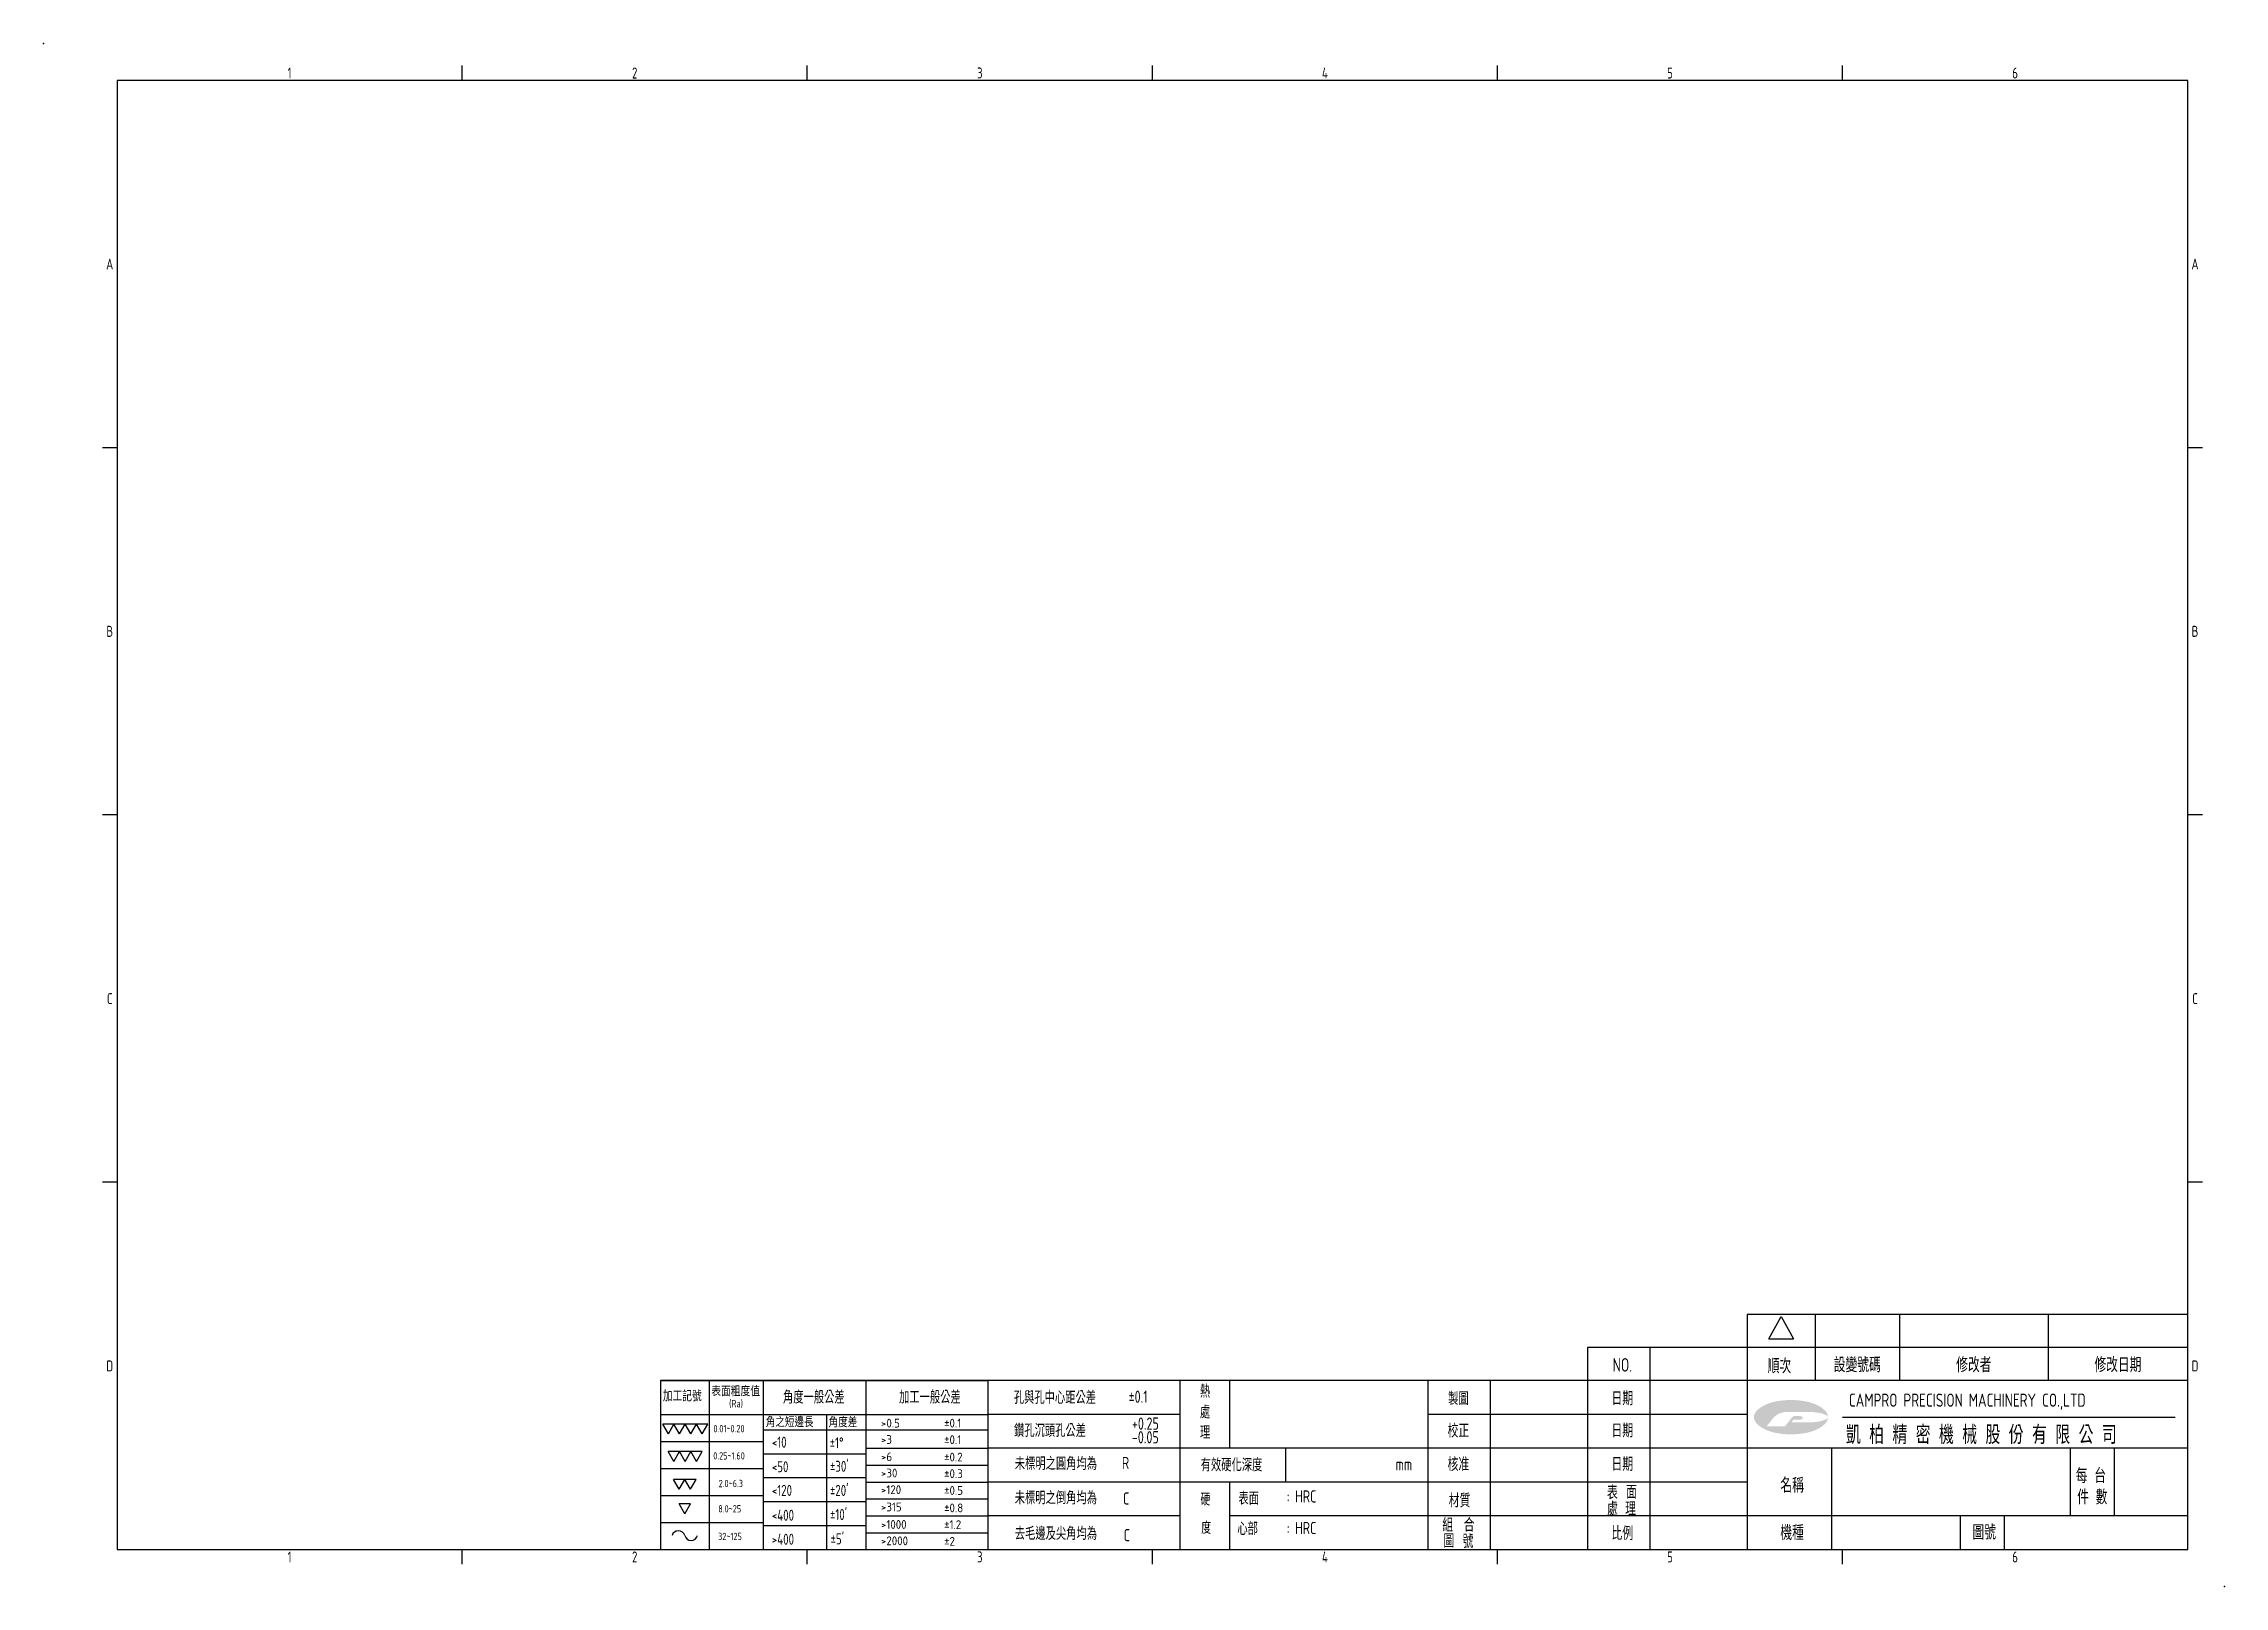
# Model space of a CAD drawing. Extents: x -281 to 313, y -73 to 347.
import ezdxf
from ezdxf.enums import TextEntityAlignment as Align

# ---------------------------------------------------------------- set-up
doc = ezdxf.new("R2010")
doc.units = 0
doc.header["$LTSCALE"] = 5
doc.layers.add('BORDER', color=7, linetype='CONTINUOUS')
doc.styles.get("Standard").update_dxf_attribs({"font": 'isocp.shx', "width": 0.8, "bigfont": 'chineset.shx'})

msp = doc.modelspace()

# ---------------------------------------------------------------- hatches: boundary and pattern name
at = {"layer": 'BORDER', "linetype": 'Continuous'}
h = msp.add_hatch(color=13, dxfattribs=at)
edge = h.paths.add_edge_path(flags=16)
edge.add_arc((193.46, -30.29), 5.04, 90, 141.873)
edge.add_line((189.5, -27.18), (187.9, -29.21))
edge.add_line((187.9, -29.21), (192.74, -29.21))
edge.add_arc((192.74, -28.85), 0.36, 270, 329.53809)
edge.add_line((193.05, -29.04), (194.69, -26.9))
edge.add_arc((195.83, -27.77), 1.44, 90, 142.44605, ccw=False)
edge.add_line((195.83, -26.33), (196.61, -26.33))
edge.add_arc((196.61, -29), 2.67, 79.45218, 90, ccw=False)
edge.add_arc((196.81, -27.95), 1.59, 65.79453, 79.45218, ccw=False)
edge.add_arc((197.11, -27.28), 0.867, 42.65846, 65.79453, ccw=False)
edge.add_arc((197.55, -26.87), 0.264, 0, 42.65846, ccw=False)
edge.add_arc((197.55, -26.87), 0.264, 317.34154, 360, ccw=False)
edge.add_arc((197.11, -26.47), 0.867, 294.20547, 317.34154, ccw=False)
edge.add_arc((196.81, -25.8), 1.59, 280.54782, 294.20547, ccw=False)
edge.add_arc((196.61, -24.75), 2.67, 270, 280.54782, ccw=False)
edge.add_line((196.61, -27.41), (195.2, -27.41))
edge.add_line((195.2, -27.41), (194.65, -28.13))
edge.add_line((194.65, -28.13), (198.73, -28.13))
edge.add_arc((198.73, -4.02), 24.12, 270, 275.77672)
edge.add_arc((199.87, -15.33), 12.75, 275.77672, 283.725)
edge.add_arc((201.59, -22.36), 5.51, 283.725, 300.52521)
edge.add_arc((204.15, -26.69), 0.478, 300.52521, 360)
edge.add_arc((204.15, -26.69), 0.478, 0, 59.47479)
edge.add_arc((201.59, -31.03), 5.51, 59.47479, 76.275)
edge.add_arc((199.87, -38.06), 12.75, 76.275, 84.22328)
edge.add_arc((198.73, -49.37), 24.12, 84.22328, 90)
edge.add_line((198.73, -25.25), (193.46, -25.25))
edge = h.paths.add_edge_path()
edge.add_arc((202.28, -26.69), 2.34, 318.26218, 401.73782)
edge.add_arc((198.62, -29.96), 7.25, 41.73782, 65.09523)
edge.add_arc((196.16, -35.25), 13.08, 65.09523, 79.11416)
edge.add_arc((194.54, -43.67), 21.65, 79.11416, 90)
edge.add_arc((194.54, -43.67), 21.65, 90, 100.88584)
edge.add_arc((192.92, -35.25), 13.08, 100.88584, 114.90477)
edge.add_arc((190.47, -29.96), 7.25, 114.90477, 138.26218)
edge.add_arc((186.81, -26.69), 2.34, 138.26218, 180)
edge.add_arc((186.81, -26.69), 2.34, 180, 221.73782)
edge.add_arc((190.47, -23.42), 7.25, 221.73782, 245.09523)
edge.add_arc((192.92, -18.14), 13.08, 245.09523, 259.11416)
edge.add_arc((194.54, -9.72), 21.65, 259.11416, 270)
edge.add_arc((194.54, -9.72), 21.65, 270, 280.88584)
edge.add_arc((196.16, -18.14), 13.08, 280.88584, 294.90477)
edge.add_arc((198.62, -23.42), 7.25, 294.90477, 318.26218)

# ---------------------------------------------------------------- linework, layer by layer
at = {"layer": 'BORDER', "color": 13}
for p, q in [((-167.4, 337.25), (-167.4, 341.25)), ((-73.4, 337.25), (-73.4, 341.25)), ((20.6, 337.25), (20.6, 341.25)), ((114.6, 337.25), (114.6, 341.25)), ((208.6, 337.25), (208.6, 341.25)), ((302.6, 337.25), (-261.4, 337.25)), ((-261.4, 337.25), (-261.4, -62.75)), ((302.6, -62.75), (302.6, 337.25)), ((-261.4, 237.25), (-265.4, 237.25)), ((306.6, 237.25), (302.6, 237.25)), ((-261.4, 137.25), (-265.4, 137.25)), ((306.6, 137.25), (302.6, 137.25)), ((-261.4, 37.25), (-265.4, 37.25)), ((306.6, 37.25), (302.6, 37.25)), ((182.6, 1.25), (182.6, -62.75)), ((302.6, 1.25), (182.6, 1.25)), ((188.5, -5.32), (191.85, 0.68)), ((191.85, 0.68), (195.2, -5.32)), ((201.1, 1.25), (201.1, -16.75)), ((224.1, 1.25), (224.1, -16.75)), ((264.6, 1.25), (264.6, -16.75)), ((188.5, -5.32), (195.2, -5.32)), ((139.11, -7.75), (139.11, -62.75)), ((182.6, -7.75), (139.11, -7.75)), ((156.11, -7.75), (156.11, -62.75)), ((302.6, -7.75), (182.6, -7.75)), ((-113.39, -16.75), (-113.39, -62.75)), ((182.6, -16.75), (-113.39, -16.75)), ((-113.39, -16.75), (-113.39, -56.69)), ((-113.39, -16.75), (-24.2, -16.75)), ((-100.08, -16.75), (-100.08, -62.75)), ((-85.44, -16.75), (-85.44, -62.75)), ((-57.48, -16.75), (-57.48, -62.75)), ((-24.2, -16.75), (-24.2, -62.75)), ((-24.2, -16.75), (-24.2, -56.69)), ((28.11, -16.75), (28.11, -62.75)), ((41.61, -16.75), (41.61, -35.15)), ((95.61, -16.75), (95.61, -62.75)), ((112.61, -16.75), (112.61, -62.75)), ((302.6, -16.75), (182.6, -16.75)), ((-113.39, -25.95), (-24.2, -25.95)), ((-103.55, -28.57), (-112.77, -28.57)), ((-111.23, -31.23), (-112.77, -28.57)), ((-111.23, -31.23), (-109.7, -28.57)), ((-108.16, -31.23), (-109.7, -28.57)), ((-108.16, -31.23), (-106.62, -28.57)), ((-105.09, -31.23), (-106.62, -28.57)), ((-105.09, -31.23), (-103.55, -28.57)), ((-100.47, -28.57), (-103.54, -28.57)), ((-102.01, -31.23), (-103.54, -28.57)), ((-102.01, -31.23), (-100.47, -28.57)), ((-68.13, -25.95), (-68.13, -62.75)), ((28.11, -25.95), (-24.2, -25.95)), ((182.6, -25.95), (95.61, -25.95)), ((-113.39, -33.31), (-85.44, -33.31)), ((-85.44, -30.11), (-57.48, -30.11)), ((-57.48, -30.11), (-24.2, -30.11)), ((-57.48, -35.15), (-24.2, -35.15)), ((182.6, -35.15), (-24.2, -35.15)), ((56.9, -35.15), (56.9, -44.35)), ((302.6, -35.15), (182.6, -35.15)), ((205.6, -35.15), (205.6, -62.75)), ((270.6, -35.15), (270.6, -53.55)), ((282.6, -35.15), (282.6, -53.55)), ((-113.39, -40.67), (-85.44, -40.67)), ((-109.74, -38.73), (-111.27, -36.07)), ((-102.05, -36.07), (-111.27, -36.07)), ((-109.74, -38.73), (-108.2, -36.07)), ((-106.66, -38.73), (-108.2, -36.07)), ((-106.66, -38.73), (-105.12, -36.07)), ((-103.59, -38.73), (-105.12, -36.07)), ((-103.59, -38.73), (-102.05, -36.07)), ((-85.44, -36.63), (-57.48, -36.63)), ((-57.48, -39.75), (-24.2, -39.75)), ((-103.69, -43.63), (-109.84, -43.63)), ((-108.3, -46.29), (-109.84, -43.63)), ((-108.3, -46.29), (-106.77, -43.63)), ((-105.23, -46.29), (-106.77, -43.63)), ((-105.23, -46.29), (-103.69, -43.63)), ((-85.44, -43.15), (-57.48, -43.15)), ((-57.48, -44.35), (-24.2, -44.35)), ((182.6, -44.35), (-24.2, -44.35)), ((41.61, -44.35), (41.61, -62.75)), ((-113.39, -48.03), (-85.44, -48.03)), ((-106.77, -52.98), (-108.3, -50.31)), ((-105.23, -50.31), (-108.3, -50.31)), ((-106.77, -52.98), (-105.23, -50.31)), ((-85.44, -49.67), (-57.48, -49.67)), ((-57.48, -48.95), (-24.2, -48.95)), ((-113.39, -55.39), (-85.44, -55.39)), ((-85.44, -56.19), (-57.48, -56.19)), ((-57.48, -53.55), (-24.2, -53.55)), ((-57.48, -58.15), (-24.2, -58.15)), ((28.11, -53.55), (-24.2, -53.55)), ((182.6, -53.55), (41.61, -53.55)), ((302.6, -53.55), (182.6, -53.55)), ((240.6, -53.55), (240.6, -62.75)), ((252.6, -53.55), (252.6, -62.75)), ((-261.4, -62.75), (302.6, -62.75)), ((-167.4, -66.75), (-167.4, -62.75)), ((-73.4, -66.75), (-73.4, -62.75)), ((20.6, -66.75), (20.6, -62.75)), ((114.6, -66.75), (114.6, -62.75)), ((208.6, -66.75), (208.6, -62.75))]:
    msp.add_line(p, q, dxfattribs=at)
at = {"layer": 'BORDER', "color": 13, "linetype": 'Continuous'}
msp.add_line((208.57, -26.69), (299.19, -26.69), dxfattribs=at)
at = {"layer": 'BORDER', "color": 13}
for centre, start, end in [((-108.49, -59.39), 14.86212, 165.13648), ((-105.03, -58.47), 194.86212, 345.13648)]:
    msp.add_arc(centre, 1.79, start, end, dxfattribs=at)
for p in [(-281.4, 347.25), (312.6, -72.75)]:
    msp.add_point(p, dxfattribs=at)

# ---------------------------------------------------------------- texts
at = {"layer": 'BORDER', "color": 13, "width": 0.8}
for s, height, p in [('NO.', 3.696, (148.6, -12.45)), ('順次', 4, (191.42, -12.58)), ('設變號碼', 4, (212.6, -12.25)), ('修改者', 4, (244.35, -12.25)), ('修改日期', 4, (283.6, -12.25)), ('熱', 3.5, (34.96, -19.45)), ('角度一般公差', 3.5, (-71.62, -21.06)), ('加工一般公差', 3.5, (-40, -21.06)), ('孔與孔中心距公差', 3.5, (-5.95, -21.15)), ('%%P0.1', 3.328, (16.72, -21.13)), ('處', 3.5, (34.96, -25.11)), ('製圖', 3.5, (103.96, -21.45)), ('日期', 3.696, (148.6, -21.45)), ('鑽孔沉頭孔公差', 3.5, (-7.28, -30.14)), ('+0.25', 3.328, (18.7, -28.44)), ('理', 3.5, (34.96, -30.77)), ('校正', 3.696, (103.96, -30.19)), ('日期', 3.696, (148.6, -30.19)), ('-0.05', 3.328, (18.68, -32.16)), ('未標明之圓角均為', 3.5, (-5.67, -39.15)), ('R', 3.33, (13.29, -39.15)), ('有效硬化深度', 3.5, (42.16, -39.52)), ('mm', 3.328, (89.12, -39.52)), ('核准', 3.696, (103.96, -39.34)), ('日期', 3.696, (148.6, -39.34)), ('每 台', 4, (276.24, -42.43)), ('未標明之倒角均為', 3.5, (-5.69, -48.48)), ('C', 3.33, (13.46, -48.82)), ('硬', 3.33, (35.03, -49)), ('表面', 3.5, (46.85, -48.63)), (': HRC', 3.328, (61.24, -48.26)), ('材質', 3.696, (104.28, -49.22)), ('表', 3.7, (145.91, -47.02)), ('面', 3.7, (151.11, -47.02)), ('名稱', 4, (194.85, -45.03)), ('件 數', 4, (276.62, -48.26)), ('處', 3.7, (145.95, -51.51)), ('理', 3.7, (150.84, -51.51)), ('去毛邊及尖角均為', 3.5, (-5.67, -58.18)), ('C', 3.33, (13.64, -58.8)), ('度', 3.33, (35.25, -56.62)), ('心部', 3.5, (46.55, -56.87)), (': HRC', 3.328, (61.24, -56.87)), ('組', 3.7, (101.05, -55.86)), ('圖', 3.7, (101.36, -60.25)), ('號', 3.7, (106.57, -60.28)), ('合', 3.7, (106.88, -55.86)), ('比例', 3.696, (148.6, -58.12)), ('機種', 4, (194.85, -57.95)), ('圖號', 4, (247.18, -57.84))]:
    msp.add_text(s, height=height, dxfattribs=at).set_placement(p, align=Align.MIDDLE)
for s, height, p in [('加工記號', 3, (-112.72, -22.41)), ('表面粗度值', 2.662, (-99.56, -20.97)), ('(Ra)', 2.032, (-94.68, -24)), ('CAMPRO PRECISION MACHINERY CO.,LTD', 3.6, (210.33, -23.86)), ('0.01~0.20', 2, (-98.95, -30.81)), ('角之短邊長', 2.5, (-84.69, -29.38)), ('角度差', 2.5, (-67.58, -29.42)), ('<10', 3, (-83.05, -35)), ('%%P1%%D', 3, (-67.3, -35.18)), ('0.25~1.60', 2, (-99.01, -38.22)), ('<50', 3, (-83.05, -41.68)), ("%%P30'", 3, (-67.22, -41.58)), ('2.0~6.3', 2, (-97.54, -45.75)), ('<120', 3, (-83.05, -48.13)), ("%%P20'", 3, (-67.22, -48.14)), ('8.0~25', 2, (-97.64, -52.64)), ('<400', 3, (-83.05, -54.89)), ("%%P10'", 3, (-67.22, -54.7)), ('32~125', 2, (-97.7, -60.17)), ('>400', 3, (-83.05, -61.42)), ("%%P5'", 3, (-67.06, -61.34))]:
    msp.add_text(s, height=height, dxfattribs=at).set_placement(p)
at = {"layer": 'BORDER', "color": 13}
for s, p in [('>0.5', (-53.31, -29.52)), ('%%P0.1', (-36.12, -29.52)), ('>3', (-53.31, -33.97)), ('%%P0.1', (-36.12, -34.02)), ('>6', (-53.31, -38.66)), ('>30', (-53.31, -43.1)), ('%%P0.2', (-36.12, -38.76)), ('%%P0.3', (-36.12, -43.26)), ('>120', (-53.31, -47.63)), ('%%P0.5', (-36.12, -47.84)), ('>315', (-53.31, -52.33)), ('%%P0.8', (-36.12, -52.59)), ('>1000', (-53.31, -57.1)), ('>2000', (-53.31, -61.55)), ('%%P1.2', (-36.12, -57.15)), ('%%P2', (-36.12, -61.71))]:
    msp.add_text(s, height=2.396, dxfattribs=at).set_placement(p)
at = {"layer": 'BORDER', "color": 13, "linetype": 'Continuous', "width": 0.8}
msp.add_text('凱 柏 精 密 機 械 股 份 有 限 公 司', height=5.04, dxfattribs=at).set_placement((209.51, -34.02))
at = {"layer": 'BORDER', "color": 13, "linetype": 'Continuous', "char_height": 3, "attachment_point": 5}
for s, insert, width in [('1', (-214.4, 339.25), 105.6667), ('2', (-120.4, 339.25), 105.6667), ('3', (-26.4, 339.25), 105.6667), ('4', (67.6, 339.25), 105.6667), ('5', (161.6, 339.25), 105.6667), ('6', (255.6, 339.25), 105.6667), ('A', (-263.4, 287.25), 4), ('A', (304.6, 287.25), 4), ('B', (-263.4, 187.25), 4), ('B', (304.6, 187.25), 4), ('C', (-263.4, 87.25), 4), ('C', (304.6, 87.25), 4), ('D', (-263.4, -12.75), 4), ('D', (304.6, -12.75), 4), ('1', (-214.4, -64.75), 105.6667), ('2', (-120.4, -64.75), 105.6667), ('3', (-26.4, -64.75), 105.6667), ('4', (67.6, -64.75), 105.6667), ('5', (161.6, -64.75), 105.6667), ('6', (255.6, -64.75), 105.6667)]:
    msp.add_mtext(s, dxfattribs=dict(at, insert=insert, width=width))

doc.saveas('drawing.dxf')
